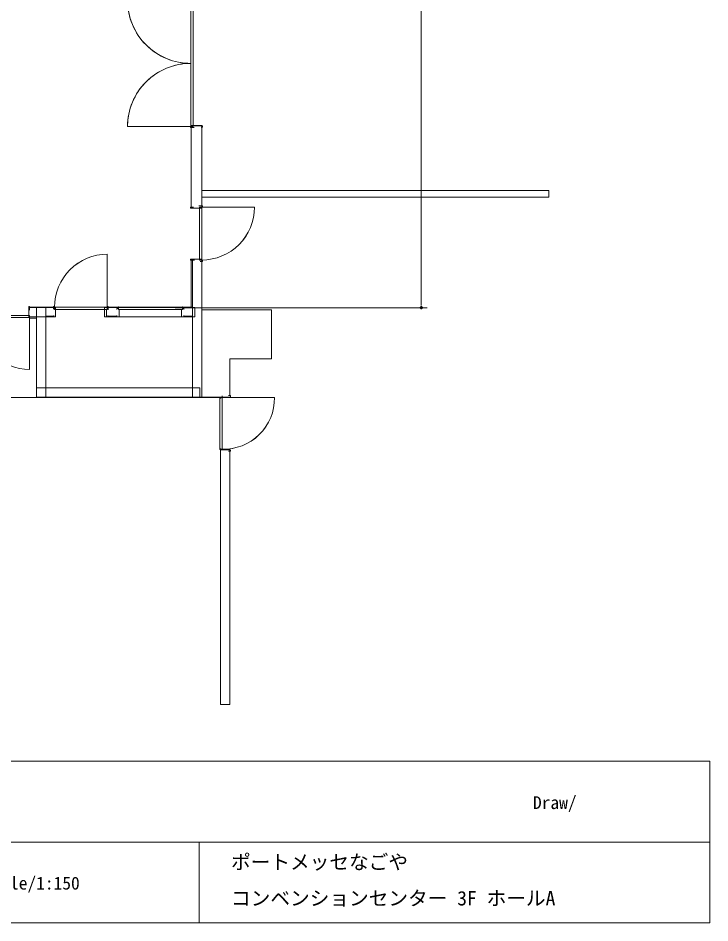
# Model space of a CAD drawing. Units: millimetres, scale not verified. Extents: x -26608 to 26608, y -19482 to 19482.
# Drawn here: x 14415 to 26608, y -19482 to -3538 of the extents above; entities that cross this region are included whole.
import ezdxf
from ezdxf.enums import TextEntityAlignment as Align

# ---------------------------------------------------------------- set-up
doc = ezdxf.new("R2010")
doc.units = ezdxf.units.MM
doc.header["$LTSCALE"] = 100
for name, color, linetype, lineweight in [('0-0_0', 7, 'Continuous', 18), ('0-1___', 7, 'Continuous', 18), ('0-2___-1', 7, 'Continuous', 18), ('0-3_220418_3__________________', 7, 'Continuous', 18)]:
    doc.layers.add(name, color=color, linetype=linetype, lineweight=lineweight)
doc.styles.add('ＭＳ ゴシック', font='')
doc.styles.get('ＭＳ ゴシック').set_extended_font_data('MS Gothic')

# ---------------------------------------------------------------- blocks, each defined once
blk = doc.blocks.new('____')
at = {"layer": '0-0_0'}
blk.add_line((22163.9, -8522), (22163.9, -8484.4), dxfattribs=at)
blk.add_lwpolyline([(22163.9, -8540.7), (22160.2, -8541.1), (22156.7, -8542.2), (22153.4, -8543.9), (22150.6, -8546.2), (22148.2, -8549.1), (22146.5, -8552.3), (22145.4, -8555.9), (22145.1, -8559.5), (22145.4, -8563.2), (22146.5, -8566.7), (22148.2, -8570), (22150.6, -8572.8), (22153.4, -8575.1), (22156.7, -8576.9), (22160.2, -8577.9), (22163.9, -8578.3), (22167.5, -8577.9), (22171, -8576.9), (22174.3, -8575.1), (22177.1, -8572.8), (22179.5, -8570), (22181.2, -8566.7), (22182.3, -8563.2), (22182.6, -8559.5), (22182.3, -8555.9), (22181.2, -8552.3), (22179.5, -8549.1), (22177.1, -8546.2), (22174.3, -8543.9), (22171, -8542.2), (22167.5, -8541.1)], close=True, dxfattribs=at)
at = {"layer": '0-1___'}
for p, q in [((18108.5, -5349), (18108.5, -6804)), ((18294.5, -5349), (18108.5, -5349)), ((18294.5, -6804), (18294.5, -5349)), ((18294.5, -6496.5), (18294.5, -6611.5)), ((24409, -6611.5), (24409, -6496.5)), ((18133.5, -7704), (18133.5, -10140.5)), ((18294.5, -10140.5), (18294.5, -7704)), ((15383.5, -8548.5), (15383.5, -10140.5)), ((15544.5, -10140.5), (15544.5, -8548.5)), ((15714, -8718), (15714, -8557)), ((18171.5, -8718), (18171.5, -8557)), ((15714, -8718), (15244, -8718)), ((18171.5, -8718), (16581.5, -8718)), ((18262, -10134.5), (18262, -9973.5)), ((18652, -10134.5), (15383.5, -10134.5)), ((18625.7, -11063), (18625.7, -15549.5)), ((18799, -11063), (18625.7, -11063)), ((18786.7, -15549.5), (18786.7, -11063)), ((18786.7, -15549.5), (18625.7, -15549.5)), ((27250, -16550), (9250, -16550)), ((27250, -16550), (27250, -19400)), ((27250, -17975), (9250, -17975)), ((18250, -19400), (18250, -17975))]:
    blk.add_line(p, q, dxfattribs=at)
at = {"layer": '0-1___', "color": 5}
blk.add_line((15383.5, -10140.5), (11349.9, -10140.5), dxfattribs=at)
at = {"layer": '0-1___'}
for points in [[(15714, -8557), (15244, -8557), (15244, -8718)], [(18171.5, -8557), (16581.5, -8557), (16581.5, -8718)], [(18262, -9973.5), (15383.5, -9973.5), (15383.5, -10134.5)], [(27250, -19400), (9250, -19400), (9250, -17975)]]:
    blk.add_lwpolyline(points, dxfattribs=at)
at = {"layer": '0-2___-1'}
for p, q in [((22163.9, -8484.4), (22163.9, 15465.4)), ((22268.9, -8559.5), (17822.9, -8559.5))]:
    blk.add_line(p, q, dxfattribs=at)
at = {"layer": '0-3_220418_3__________________'}
for p, q in [((18101.5, -5365), (16986.5, -5365)), ((18144.5, -5369), (18098.5, -5369)), ((18141.5, -5365), (18101.5, -5365)), ((18108.5, -5384), (18108.5, -6789)), ((18144.5, -5369), (18144.5, -5354)), ((18304.5, -5354), (18144.5, -5354)), ((18294.5, -5379), (18294.5, -6764)), ((24409, -6496.5), (18294.5, -6496.5)), ((24409, -6611.5), (18294.5, -6611.5)), ((18098.5, -6789), (18098.5, -6804)), ((18146, -6789), (18098.5, -6789)), ((18294.5, -6804), (18098.5, -6804)), ((18304.5, -6764), (18243, -6764)), ((18254.5, -6789), (18254.5, -7719)), ((18294.5, -7719), (18294.5, -6789)), ((18304.5, -6764), (18304.5, -6789)), ((16629, -8548.5), (16629, -7618.5)), ((18294.5, -7704), (18098.5, -7704)), ((18098.5, -7719), (18098.5, -7704)), ((18164, -7719), (18098.5, -7719)), ((18108.5, -7719), (18108.5, -8548.5)), ((18133.5, -7719), (18133.5, -9973.5)), ((18254.5, -7719), (18254.5, -7704)), ((18304.5, -7719), (18254.5, -7719)), ((18304.5, -7744), (18264, -7744)), ((18294.5, -7744), (18294.5, -10134.5)), ((18304.5, -7744), (18304.5, -7719)), ((15259, -8538.5), (15244, -8538.5)), ((15244, -8694.5), (15244, -8538.5)), ((15259, -8604), (15259, -8538.5)), ((15684, -8548.5), (15259, -8548.5)), ((15544.5, -9973.5), (15544.5, -8573.5)), ((15699, -8538.5), (15684, -8538.5)), ((15684, -8583), (15684, -8538.5)), ((15699, -8588.5), (15699, -8538.5)), ((16629, -8588.5), (15699, -8588.5)), ((15714, -8718), (15714, -8588.5)), ((16614, -8718), (16614, -8588.5)), ((16629, -8588.5), (16629, -8538.5)), ((16644, -8538.5), (16629, -8538.5)), ((16644, -8595.5), (16644, -8538.5)), ((16820, -8548.5), (16644, -8548.5)), ((16799, -8589), (16799, -8574)), ((16820, -8574), (16799, -8574)), ((16820, -8574), (16820, -8543.5)), ((16824, -8543.5), (16820, -8543.5)), ((16824, -8543.5), (16824, -8589)), ((16824, -8548.5), (16824, -8589)), ((17954, -8548.5), (16824, -8548.5)), ((17954, -8589), (16824, -8589)), ((16839, -8589), (16839, -8718)), ((17939, -8589), (17939, -8718)), ((17954, -8589), (17954, -8548.5)), ((18133.5, -8548.5), (17958, -8548.5)), ((19521.5, -8596.5), (18294.5, -8596.5)), ((19521.5, -8596.5), (19521.5, -9461.5)), ((15259, -8734.5), (13429, -8734.5)), ((15259, -8694.5), (15259, -8744.5)), ((15259, -8734.5), (15259, -8694.5)), ((15259, -8734.5), (15259, -9649.5)), ((15384, -8744.5), (15259, -8744.5)), ((15383.5, -10140.5), (15383.5, -8744.5)), ((15384, -8704), (15384, -8744.5)), ((15689, -8708), (15544.5, -8708)), ((15689, -8695.5), (15689, -8718)), ((16639, -8695.5), (16639, -8718)), ((16799, -8708), (16639, -8708)), ((16799, -8718), (16799, -8698)), ((17979, -8718), (17979, -8698)), ((18133.5, -8708), (17979, -8708)), ((18652, -10140.5), (15383.5, -10140.5)), ((18612, -10140.5), (18612, -10148)), ((18629, -10148), (18612, -10148)), ((18629, -10148), (18629, -10140.5)), ((18632, -10143.5), (18632, -10151)), ((19576, -10143.5), (18632, -10143.5)), ((18652, -10134.5), (18652, -10113.5)), ((18652, -10140.5), (18652, -10133)), ((18799, -10133), (18652, -10133)), ((18652, -11052.5), (18652, -10143.5)), ((18799, -10108), (18764, -10108)), ((18799, -10133), (18799, -10108)), ((18632, -11045), (18612, -11045)), ((18629, -11048), (18612, -11048)), ((18612, -11055.5), (18612, -11048)), ((18652, -11055.5), (18612, -11055.5)), ((18622, -11055.5), (18622, -15546.5)), ((18629, -11048), (18629, -11055.5)), ((18632, -11045), (18632, -11052.5)), ((18652, -11052.5), (18632, -11052.5)), ((18652, -11055.5), (18652, -11063)), ((18799, -11088), (18764, -11088)), ((18789, -11088), (18789, -15514)), ((18799, -11063), (18799, -11088))]:
    blk.add_line(p, q, dxfattribs=at)
for points in [[(16986.5, -3143), (16991.9, -3252.2), (17008, -3360.2), (17034.6, -3466.2), (17071.6, -3569), (17118.4, -3667.7), (17174.7, -3761.4), (17239.9, -3849), (17313.4, -3929.9), (17394.5, -4003.1), (17482.4, -4068), (17576.3, -4124), (17675.2, -4170.4), (17778.1, -4207), (17884.2, -4233.3), (17992.3, -4249), (18101.5, -4254)], [(18141.5, -5365), (18141.5, -3143), (18101.5, -3143), (18101.5, -5365)], [(18101.5, -4254), (17992.3, -4259.1), (17884.2, -4274.8), (17778.1, -4301), (17675.2, -4337.6), (17576.3, -4384.1), (17482.4, -4440.1), (17394.5, -4505), (17313.4, -4578.2), (17239.9, -4659), (17174.7, -4746.7), (17118.4, -4840.3), (17071.6, -4939), (17034.6, -5041.9), (17008, -5147.8), (16991.9, -5255.9), (16986.5, -5365)], [(18160, -5384), (18098.5, -5384), (18098.5, -5369)], [(18304.5, -5354), (18304.5, -5379), (18282, -5379)], [(19224.5, -6789), (18254.5, -6789), (18254.5, -6804)], [(18294.5, -7719), (18385.6, -7714.5), (18475.9, -7701.2), (18564.4, -7679), (18650.3, -7648.2), (18732.9, -7609.2), (18811.1, -7562.3), (18884.4, -7507.9), (18952.1, -7446.6), (19013.4, -7379), (19067.7, -7305.7), (19114.6, -7227.4), (19153.7, -7144.9), (19184.4, -7059), (19206.6, -6970.5), (19220, -6880.2), (19224.5, -6789)], [(16629, -7618.5), (16537.8, -7623), (16447.5, -7636.4), (16359, -7658.6), (16273.1, -7689.3), (16190.6, -7728.3), (16112.3, -7775.3), (16039, -7829.6), (15971.3, -7890.9), (15910.1, -7958.5), (15855.7, -8031.8), (15808.8, -8110.1), (15769.7, -8192.6), (15739, -8278.6), (15716.8, -8367.1), (15703.4, -8457.4), (15699, -8548.5)], [(16629, -8588.5), (16629, -8548.5), (15699, -8548.5), (15699, -8588.5)], [(17979, -8589), (17979, -8574), (17958, -8574), (17958, -8543.5), (17954, -8543.5), (17954, -8589)], [(15259, -8694.5), (13429, -8694.5), (13429, -8734.5)], [(14344, -8734.5), (14348.4, -8824.2), (14361.5, -8913), (14383.4, -9000.1), (14413.6, -9084.7), (14452, -9165.9), (14498.2, -9242.9), (14551.6, -9315), (14612, -9381.5), (14678.5, -9441.8), (14750.6, -9495.3), (14827.6, -9541.5), (14908.8, -9579.9), (14993.3, -9610.1), (15080.4, -9631.9), (15169.3, -9645.1), (15259, -9649.5)], [(19521.5, -9461.5), (18789, -9461.5), (18789, -10108)], [(18632, -10151), (18612, -10151), (18612, -11045)], [(18652, -11052.5), (18742.4, -11050.6), (18832.2, -11039.7), (18920.5, -11019.7), (19006.3, -10991), (19088.7, -10953.7), (19167, -10908.4), (19240.3, -10855.4), (19308, -10795.2), (19369.2, -10728.6), (19423.4, -10656.2), (19470, -10578.6), (19508.6, -10496.8), (19538.7, -10411.5), (19560.1, -10323.6), (19572.6, -10233.9), (19576, -10143.5)]]:
    blk.add_lwpolyline(points, dxfattribs=at)

msp = doc.modelspace()

# ---------------------------------------------------------------- linework, layer by layer
at = {"layer": '0-0_0'}
msp.add_line((21522.1, -8604), (21522.1, -8566.4), dxfattribs=at)
for start, end in [(90, 180), (180, 270), (0, 90), (270, 360)]:
    msp.add_arc((21522.1, -8641.6), 18.8, start, end, dxfattribs=at)
at = {"layer": '0-1___', "color": 5}
msp.add_line((10708.1, -10222.6), (14741.6, -10222.6), dxfattribs=at)
at = {"layer": '0-1___'}
for points in [[(17466.6, -6886.1), (17652.6, -6886.1), (17652.6, -5431.1), (17466.6, -5431.1)], [(17652.6, -6578.6), (17652.6, -6693.6), (23767.1, -6693.6), (23767.1, -6578.6)], [(17491.6, -10222.6), (17652.6, -10222.6), (17652.6, -7786.1), (17491.6, -7786.1)], [(14602.1, -8639.1), (14602.1, -8800.1), (15072.1, -8800.1), (15072.1, -8639.1)], [(14741.6, -10222.6), (14902.6, -10222.6), (14902.6, -8630.6), (14741.6, -8630.6)], [(15939.7, -8639.1), (15939.7, -8800.1), (17529.7, -8800.1), (17529.7, -8639.1)], [(14741.6, -10055.6), (14741.6, -10216.6), (17620.2, -10216.6), (17620.2, -10055.6)], [(17983.9, -15631.6), (18144.9, -15631.6), (18144.9, -11145.1), (17983.9, -11145.1)], [(8608.2, -16632), (26608.2, -16632), (26608.2, -19482), (8608.2, -19482)], [(8608.2, -18057), (26608.2, -18057), (26608.2, -19482), (8608.2, -19482)], [(17608.2, -18057), (26608.2, -18057), (26608.2, -19482), (17608.2, -19482)]]:
    msp.add_lwpolyline(points, close=True, dxfattribs=at)
at = {"layer": '0-1___', "color": 8}
msp.add_lwpolyline([(23754.6, -6578.6), (17652.6, -6578.6), (17652.6, -6693.6), (23754.6, -6693.6)], dxfattribs=at)
at = {"layer": '0-2___-1'}
for p, q in [((21522.1, -8566.4), (21522.1, 15383.3)), ((17181.1, -8641.6), (21627.1, -8641.6))]:
    msp.add_line(p, q, dxfattribs=at)
at = {"layer": '0-3_220418_3__________________'}
for p, q in [((16344.6, -5447.1), (17459.6, -5447.1)), ((17466.6, -5466.1), (17466.6, -6871.1)), ((17652.6, -5461.1), (17652.6, -6846.1)), ((23767.1, -6578.6), (17652.6, -6578.6)), ((23664.6, -6693.6), (17652.6, -6693.6)), ((17601.1, -6846.1), (17662.6, -6846.1)), ((17662.6, -6846.1), (17662.6, -6871.1)), ((17456.6, -6871.1), (17456.6, -6886.1)), ((17504.1, -6871.1), (17456.6, -6871.1)), ((17456.6, -6886.1), (17612.6, -6886.1)), ((17612.6, -6871.1), (17662.6, -6871.1)), ((17612.6, -6871.1), (17612.6, -6886.1)), ((18582.6, -6871.1), (17652.6, -6871.1)), ((15987.1, -8630.6), (15987.1, -7700.6)), ((17456.6, -7786.1), (17612.6, -7786.1)), ((17456.6, -7801.1), (17456.6, -7786.1)), ((17522.1, -7801.1), (17456.6, -7801.1)), ((17466.6, -7801.1), (17466.6, -8630.6)), ((17491.6, -7801.1), (17491.6, -10055.6)), ((17612.6, -7801.1), (17612.6, -7786.1)), ((17612.6, -7801.1), (17662.6, -7801.1)), ((17662.6, -7826.1), (17662.6, -7801.1)), ((17622.1, -7826.1), (17662.6, -7826.1)), ((17652.6, -7826.1), (17652.6, -10216.6)), ((14617.1, -8620.6), (14602.1, -8620.6)), ((14602.1, -8776.6), (14602.1, -8620.6)), ((14617.1, -8686.1), (14617.1, -8620.6)), ((14617.1, -8630.6), (15042.1, -8630.6)), ((14902.6, -10055.6), (14902.6, -8655.6)), ((15042.1, -8620.6), (15057.1, -8620.6)), ((15042.1, -8665.1), (15042.1, -8620.6)), ((15057.1, -8670.6), (15057.1, -8620.6)), ((15057.1, -8670.6), (15072.1, -8670.6)), ((15072.1, -8800.1), (15072.1, -8670.6)), ((15987.1, -8670.6), (15972.1, -8670.6)), ((15972.1, -8800.1), (15972.1, -8670.6)), ((15987.1, -8670.6), (15987.1, -8620.6)), ((16002.1, -8620.6), (15987.1, -8620.6)), ((16002.1, -8677.6), (16002.1, -8620.6)), ((16178.1, -8630.6), (16002.1, -8630.6)), ((17491.6, -8630.6), (17316.1, -8630.6)), ((18879.6, -8678.6), (17652.6, -8678.6)), ((18879.6, -8678.6), (18879.6, -9543.6)), ((14617.1, -8776.6), (14602.1, -8776.6)), ((14617.1, -8776.6), (14617.1, -8826.6)), ((14617.1, -8816.6), (14617.1, -9731.6)), ((14742.1, -8826.6), (14617.1, -8826.6)), ((14741.6, -10222.6), (14741.6, -8826.6)), ((14742.1, -8786.1), (14742.1, -8826.6)), ((14902.6, -8790.1), (15047.1, -8790.1)), ((15047.1, -8777.6), (15047.1, -8800.1)), ((15047.1, -8800.1), (15072.1, -8800.1)), ((15997.1, -8800.1), (15972.1, -8800.1)), ((15997.1, -8777.6), (15997.1, -8800.1)), ((16157.1, -8790.1), (15997.1, -8790.1)), ((17491.6, -8790.1), (17337.1, -8790.1)), ((17491.6, -10055.6), (14902.6, -10055.6)), ((18010.1, -10216.6), (18010.1, -10195.6)), ((14741.6, -10216.6), (17652.6, -10216.6)), ((14741.6, -10222.6), (18010.1, -10222.6)), ((17652.6, -10216.6), (18010.1, -10216.6)), ((18934.1, -10225.6), (18010.1, -10225.6)), ((17980.1, -11137.6), (17980.1, -15628.6)), ((18147.1, -11170.1), (18147.1, -15596.1))]:
    msp.add_line(p, q, dxfattribs=at)
for points in [[(17499.6, -5447.1), (17499.6, -3225.1), (17459.6, -3225.1), (17459.6, -5447.1)], [(17612.6, -6871.1), (17612.6, -7801.1), (17652.6, -7801.1), (17652.6, -6871.1)], [(15057.1, -8670.6), (15987.1, -8670.6), (15987.1, -8630.6), (15057.1, -8630.6)], [(16182.1, -8630.6), (16182.1, -8671.1), (17312.1, -8671.1), (17312.1, -8630.6)], [(14617.1, -8776.6), (12787.1, -8776.6), (12787.1, -8816.6), (14617.1, -8816.6)], [(17987.1, -10230.1), (17987.1, -10222.6), (17970.1, -10222.6), (17970.1, -10230.1)], [(17990.1, -10233.1), (17970.1, -10233.1), (17970.1, -11127.1), (17990.1, -11127.1), (17990.1, -11134.6), (18010.1, -11134.6), (18010.1, -10225.6), (17990.1, -10225.6)], [(17987.1, -11130.1), (17987.1, -11137.6), (17970.1, -11137.6), (17970.1, -11130.1)]]:
    msp.add_lwpolyline(points, close=True, dxfattribs=at)
for points in [[(17518.1, -5466.1), (17456.6, -5466.1), (17456.6, -5451.1), (17502.6, -5451.1), (17502.6, -5436.1), (17662.6, -5436.1), (17662.6, -5461.1), (17640.1, -5461.1)], [(16157.1, -8671.1), (16157.1, -8656.1), (16178.1, -8656.1), (16178.1, -8625.6), (16182.1, -8625.6), (16182.1, -8671.1), (16197.1, -8671.1), (16197.1, -8800.1), (16157.1, -8800.1), (16157.1, -8780.1)], [(17337.1, -8671.1), (17337.1, -8656.1), (17316.1, -8656.1), (17316.1, -8625.6), (17312.1, -8625.6), (17312.1, -8671.1), (17297.1, -8671.1), (17297.1, -8800.1), (17337.1, -8800.1), (17337.1, -8780.1)], [(18879.6, -9543.6), (18147.1, -9543.6), (18147.1, -10190.1)], [(17987.1, -10222.6), (18010.1, -10222.6), (18010.1, -10215.1), (18157.1, -10215.1), (18157.1, -10190.1), (18122.1, -10190.1)], [(17987.1, -11137.6), (18010.1, -11137.6), (18010.1, -11145.1), (18157.1, -11145.1), (18157.1, -11170.1), (18122.1, -11170.1)]]:
    msp.add_lwpolyline(points, dxfattribs=at)
for centre, radius, start, end in [((17456.2, -3224.5), 1111.6, 180.03024, 225.10296), ((17456.2, -3224.5), 1111.6, 225.10296, 270.17567), ((17456.2, -5447.6), 1111.6, 89.82433, 134.89704), ((17456.2, -5447.6), 1111.6, 134.89704, 179.96976), ((17652.6, -6871.1), 930, 315, 360), ((17652.6, -6871.1), 930, 270, 315), ((15987.1, -8630.6), 930, 90, 135), ((15987.1, -8630.6), 930, 135, 180), ((14617.1, -8816.6), 915, 225, 270), ((18036.8, -10237.5), 897.5, 314.53114, 0.76215), ((18036.8, -10237.5), 897.5, 268.30014, 314.53114)]:
    msp.add_arc(centre, radius, start, end, dxfattribs=at)

# ---------------------------------------------------------------- block references
at = {"layer": '0-1___'}
msp.add_blockref('____', (-641.8, -82), dxfattribs=at)

# ---------------------------------------------------------------- texts
at = {"layer": '0-1___', "style": 'ＭＳ ゴシック'}
for s, height, p in [('Draw/', 225.9, (23489.7, -17542.9)), ('ポートメッセなごや ', 254.1, (18168.3, -18613)), ('Scale/1:150', 225.9, (13811.3, -18962.2)), ('コンベンションセンター 3F ホールA', 254.1, (18168.3, -19250.6))]:
    msp.add_text(s, height=height, dxfattribs=at).set_placement(p, align=Align.BOTTOM_LEFT)

doc.saveas('drawing.dxf')
